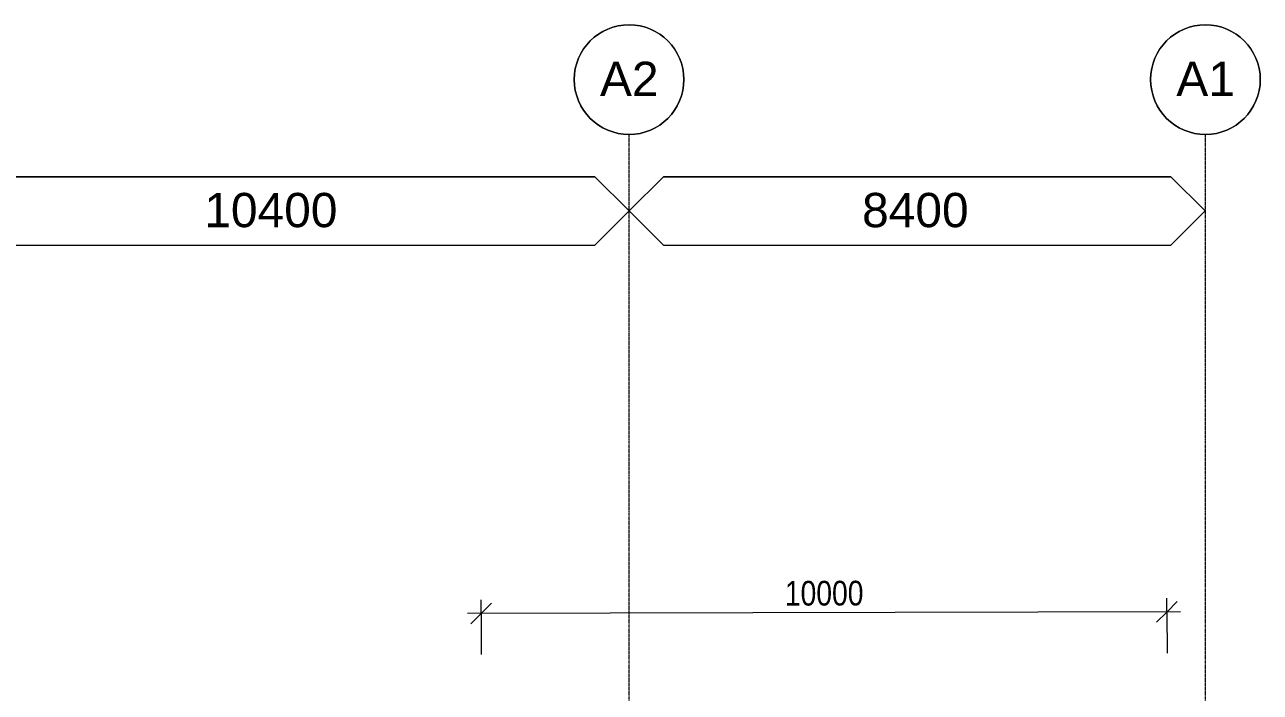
# Model space of a CAD drawing. Header units: millimetres. Extents: x 902415 to 1199587, y -3757 to 35605.
# Drawn here: x 1006038 to 1024055, y 18008 to 27743 of the extents above; entities that cross this region are included whole.
import ezdxf

# ---------------------------------------------------------------- set-up
doc = ezdxf.new("R2010")
doc.units = ezdxf.units.MM
doc.linetypes.add('Grid Line', pattern=[21, 12, -3, 3, -3])
for name, color, linetype, lineweight in [('A-ANNO-DIMS', 211, 'Continuous', 5), ('A-ANNO-DIMS-200', 211, 'Continuous', 5), ('A-ANNO-NOTE', 131, 'Continuous', 5), ('A-DETL-GENF', 92, 'Continuous', 5), ('S-GRID', 1, 'Continuous', 5), ('S-GRID-IDEN', 1, 'Continuous', 5)]:
    doc.layers.add(name, color=color, linetype=linetype, lineweight=lineweight)
doc.styles.add('Arial', font='arial.ttf', dxfattribs={"height": 500})
doc.styles.add('Arial Narrow_3', font='ARIALN.TTF', dxfattribs={"height": 360})
doc.dimstyles.new('1_8-CON-Diagonal-_mm_', dxfattribs={"dimscale": 304.8, "dimtxt": 368.435151, "dimasz": 0.984252, "dimexe": 0.656168, "dimexo": 0.0625, "dimgap": 0, "dimtad": 1, "dimdec": 0, "dimzin": 0, "dimdsep": 46, "dimtxsty": 'Arial Narrow_3', "dimblk1": 'OBLIQUE', "dimblk2": 'OBLIQUE', "dimsah": 1, "dimcen": 0.09, "dimdle": 0.656168, "dimazin": 0, "dimtfac": 1, "dimtdec": 4, "dimtix": 1, "dimtmove": 0, "dimatfit": 3, "dimfxl": 1.968504, "dimfxlon": 1, "dimtvp": 1, "dimtolj": 1, "dimtzin": 0, "dimlwd": 13, "dimlwe": 13, "dimarcsym": 2})

# ---------------------------------------------------------------- blocks, each defined once
blk = doc.blocks.new('Dimension - Grids _2D_ - 1-200-1063973-North - Grids A')
at = {"layer": 'A-DETL-GENF'}
for p, q in [((973751, 25527), (973251, 25027)), ((973251, 25027), (973751, 25527)), ((983151, 25527), (973751, 25527)), ((973751, 25527), (983151, 25527)), ((983651, 25027), (983151, 25527)), ((983651, 25027), (983151, 25527)), ((973251, 25027), (973751, 24527)), ((973251, 25027), (973751, 24527)), ((983151, 24527), (983651, 25027)), ((983651, 25027), (983151, 24527)), ((973751, 24527), (983151, 24527)), ((973751, 24527), (983151, 24527))]:
    blk.add_line(p, q, dxfattribs=at)
blk = doc.blocks.new('Dimension - Grids _2D_ - 1-200-1063977-North - Grids A')
at = {"layer": 'A-DETL-GENF'}
for p, q in [((1015351, 25527), (1014851, 25027)), ((1014851, 25027), (1015351, 25527)), ((1022751, 25527), (1015351, 25527)), ((1015351, 25527), (1022751, 25527)), ((1023251, 25027), (1022751, 25527)), ((1023251, 25027), (1022751, 25527)), ((1014851, 25027), (1015351, 24527)), ((1014851, 25027), (1015351, 24527)), ((1022751, 24527), (1023251, 25027)), ((1023251, 25027), (1022751, 24527)), ((1015351, 24527), (1022751, 24527)), ((1015351, 24527), (1022751, 24527))]:
    blk.add_line(p, q, dxfattribs=at)
blk = doc.blocks.new('Grid - A1-203820-North - Grids A')
at = {"layer": 'S-GRID-IDEN'}
blk.add_circle((1014851, 26943), 800, dxfattribs=at)
for start, end in [(0, 180), (180, 360)]:
    blk.add_arc((1014851, 26943), 800, start, end, dxfattribs=at)
blk = doc.blocks.new('DIMBLOCK2-North - Grids A')
at = {"layer": 'A-ANNO-DIMS-200', "lineweight": 13}
for p, q in [((1012694, 19157), (1012693, 19357)), ((1012694, 19157), (1012843, 19307)), ((1022694, 19179), (1022693, 19379)), ((1022694, 19179), (1022843, 19330)), ((1022894, 19180), (1012494, 19156)), ((1012694, 19157), (1012544, 19006)), ((1012694, 19157), (1012695, 18557)), ((1022694, 19179), (1022544, 19029)), ((1022694, 19179), (1022695, 18579))]:
    blk.add_line(p, q, dxfattribs=at)
at = {"layer": 'A-ANNO-DIMS-200', "color": 0, "lineweight": 13, "insert": (1017122, 19632), "char_height": 360, "width": 1368.47, "attachment_point": 1, "rotation": 0.1309, "line_spacing_factor": 0.974696, "style": 'Arial Narrow_3'}
blk.add_mtext('10000', dxfattribs=at)
blk = doc.blocks.new('_Oblique')
at = {"color": 0, "linetype": 'ByBlock', "lineweight": -2}
blk.add_line((-0.5, -0.5), (0.5, 0.5), dxfattribs=at)

msp = doc.modelspace()

# ---------------------------------------------------------------- linework, layer by layer
at = {"layer": 'S-GRID', "linetype": 'Grid Line'}
for p, q in [((1014851.1, 1045.5), (1014851.1, 26143.2)), ((1023255.2, 1045.5), (1023255.2, 26143.2))]:
    msp.add_line(p, q, dxfattribs=at)

# ---------------------------------------------------------------- block references
at = {"layer": 'A-DETL-GENF'}
for name, p in [('Dimension - Grids _2D_ - 1-200-1063973-North - Grids A', (31200, 0)), ('Dimension - Grids _2D_ - 1-200-1063977-North - Grids A', (0, 0))]:
    msp.add_blockref(name, p, dxfattribs=at)
at = {"layer": 'S-GRID-IDEN'}
for p in [(0, 0), (8404.2, 0)]:
    msp.add_blockref('Grid - A1-203820-North - Grids A', p, dxfattribs=at)

# ---------------------------------------------------------------- texts
at = {"layer": 'A-ANNO-NOTE', "char_height": 500, "attachment_point": 1, "style": 'Arial'}
for s, insert, width in [('10400', (1008656.6, 25290.5), 2324.894), ('8400', (1018248.6, 25290.5), 1859.915)]:
    msp.add_mtext(s, dxfattribs=dict(at, insert=insert, width=width))
at = {"layer": 'S-GRID-IDEN', "char_height": 500, "width": 1026.16, "attachment_point": 1, "style": 'Arial'}
for s, insert in [('A2', (1014426.7, 27204)), ('A1', (1022830.9, 27204))]:
    msp.add_mtext(s, dxfattribs=dict(at, insert=insert))

# ---------------------------------------------------------------- dimensions: what is measured, and where the dimension line sits
at = {"layer": 'A-ANNO-DIMS', "lineweight": 13}
dim = msp.add_linear_dim(base=(1012693.5, 19156.5), p1=(1022694.9, 18579.4), p2=(1012694.9, 18556.5), angle=0.13092, dimstyle='1_8-CON-Diagonal-_mm_', override={"dimpost": '<>', "dimfxl": 10000}, dxfattribs=at)
dim.commit()
dim.dimension.update_dxf_attribs({"geometry": 'DIMBLOCK2-North - Grids A', "text_midpoint": (1017693.1, 19351.7)})

doc.saveas('drawing.dxf')
